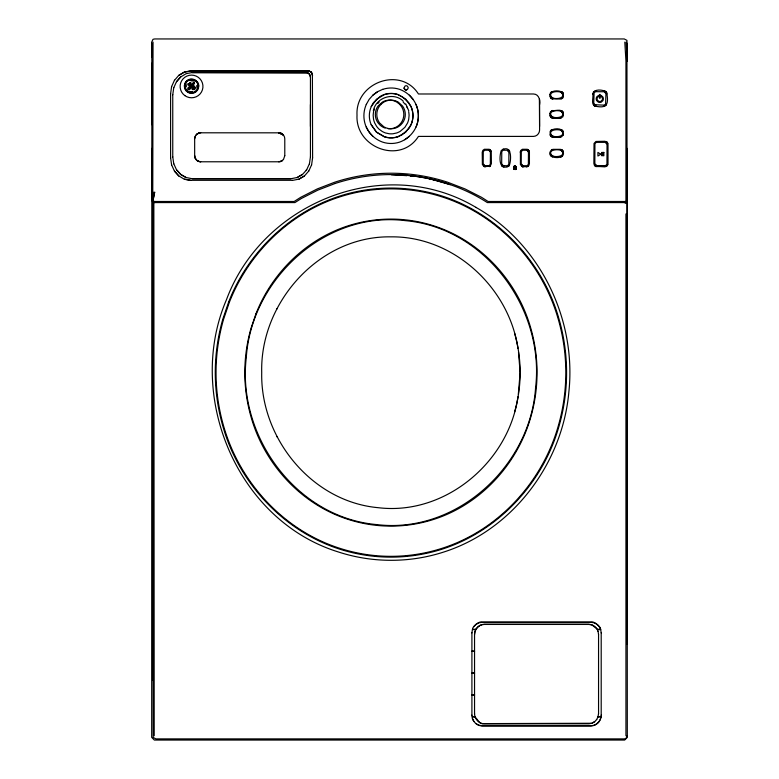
<?xml version="1.0" encoding="UTF-8"?>
<svg xmlns="http://www.w3.org/2000/svg" width="779" height="779" viewBox="0 0 779 779"><rect width="100%" height="100%" fill="white"/><g stroke="black" fill="none" stroke-linecap="round" stroke-linejoin="round"><path stroke-width="1.17" d="M151.701 148.419L151.701 192.062L152.509 201.488L154.797 201.488L154.865 202.579M153.044 42.095L152.752 201.488M153.843 202.579L154.203 735.727M310.441 126.432L310.441 104.571M625.264 203.358L625.264 201.488L625.264 202.579M625.936 201.488L625.936 60.869L624.797 42.115M152.022 192.062L152.538 201.488L294.17 201.488L300.713 197.311L317.306 188.907L334.736 182.198A181.04 181.04 0 0 1 391.136 173.23A181.04 181.04 0 0 1 447.536 182.198L464.966 188.907L481.549 197.311L488.092 201.488L626.949 201.488L626.949 192.062M627.309 644.311L627.29 148.419M151.847 63.216L151.691 737.372L154.339 740.05L624.67 740.05L627.309 737.372L626.949 40.362L624.261 38.95L154.7 38.95L153.015 39.301L151.691 42.134L152.294 125.078M627.28 433.718L627.29 432.666L627.29 476.407M516.282 168.965C517.285 165.099 512.991 165.245 513.653 168.965L516.282 168.965C516.837 164.856 512.621 165.09 513.731 169.209C519.564 171.253 513.867 163.181 513.653 168.965L513.819 169.306M153.015 192.062L152.538 201.488L152.421 197.876M194.662 155.742L194.662 138.779C194.633 135.556 197.506 132.751 200.719 132.8L278.726 132.829C281.969 132.712 284.822 135.595 284.783 138.808L284.783 155.742M284.783 155.712L283.459 159.539M517.996 396.686C508.687 462.142 445.052 515.805 378.263 507.694C311.756 501.754 260.303 438.178 261.715 372.605C259.826 302.554 319.39 235.599 390.931 236.855C453.505 235.998 509.008 287.529 517.996 348.525M518.327 394.291L520.138 372.605L518.502 352.137M170.591 93.792L171.614 86.459M172.753 94.765L173.756 87.647M309.438 163.843L310.441 156.822M311.571 165.041L312.603 157.806M404.126 87.842L404.953 86.138A1.938 1.938 0.2 0 1 407.339 86.138C410.484 88.767 404.33 92.029 404.126 87.842L404.953 89.556L406.784 89.858L405.508 89.858M520.265 152.294L520.849 150.425L522.329 149.276L527.354 149.276L528.844 150.425L529.428 152.294L529.428 163.648L528.844 165.528L527.354 166.667L522.329 166.667L520.411 164.651L520.411 151.292M549.993 113.452L550.529 111.65M471.908 632.918L472.444 629.335L475.969 629.335C467.098 631.769 478.287 620.298 482.006 622.129L591.105 622.129C594.815 620.25 606.169 632.003 597.142 629.335L600.687 629.383L601.203 632.918M474.547 634.603C474.547 629.344 478.861 624.485 484.236 624.437L588.875 624.437L591.933 624.953L596.685 628.604M563.373 115.049L562.837 116.85L560.588 118.048L551.902 117.902L550.529 116.772L549.993 115.049M563.236 135.049L563.236 131.466L562.234 130.035M592.78 93.967C593.52 88.602 603.297 89.468 606.335 92.097M605.935 166.579L607.425 165.44L608.01 163.541L608.01 144.456L607.425 142.576L604.981 141.272L595.945 141.457L594.026 143.453L593.871 163.561L594.455 165.44L595.945 166.579M598.554 713.437L597.98 717.011M601.203 715.122C601.203 720.614 596.704 725.677 591.105 725.726L482.006 725.726L478.812 725.191L476.047 723.681M600.94 717.011C600.463 721.89 595.974 725.833 591.105 725.921L482.006 725.921C477.517 725.882 473.836 722.591 472.425 718.472M549.993 94.454L550.529 92.633L551.902 91.591M563.373 96.031L562.837 97.852L561.464 98.904M627.29 735.707L625.936 738.531L624.261 738.891L155.878 738.891L153.19 737.47L152.85 202.579M152.655 201.488L154.7 192.062L152.908 201.488L152.82 197.847M515.279 166.044L514.15 166.073L514.276 167.232M194.662 138.779L195.286 136.15M373.871 110.891L374.446 109.079M373.345 110.861C375.624 97.628 393.551 91.649 403.191 101.085M276.711 309.195L276.973 308.611M171.614 86.586L174.486 80.198M173.756 87.784L176.531 81.581L180.767 76.79M309.438 163.707L306.653 169.832L302.418 174.554L297.042 177.651M308.708 171.214L311.571 164.905M509.291 165.528C511.589 159.257 511.764 143.57 501.296 150.425C498.988 156.686 498.813 172.363 509.291 165.528L508.629 166.209M551.133 130.035L550.14 131.515L550.14 135.049M563.236 135.001L561.464 136.9L551.902 136.9M607.854 164.544L606.763 166.102M596.685 719.63L598.058 716.651L600.94 716.826L598.058 716.651M594.854 106.051C606.266 108.68 608.837 104.98 606.919 93.899M366.286 104.464L369.129 99.4L372.946 95.096L377.552 91.688M371.213 106.567L373.501 102.546L380.249 96.372A21.374 21.325 -5 0 1 397.874 94.483L405.723 99.099L411.059 106.567A22.727 22.64 8.6 0 1 411.059 124.747L405.732 132.216L397.874 136.831A21.384 21.267 -3.2 0 1 384.378 136.831L376.52 132.216L371.203 124.747A22.727 22.64 -15.8 0 1 371.252 106.655L376.569 99.215L384.417 94.6A21.315 21.267 -4.9 0 1 397.865 94.6L400.99 96.012M174.486 80.325L178.858 75.251L184.399 72.019L190.777 70.85L308.562 70.85L310.948 71.775L311.824 72.944M176.531 81.717L180.767 76.926L186.142 73.654L192.325 72.525L307.763 72.895M366.325 104.367A28.414 28.297 -18.6 0 0 366.227 127.035C369.402 134.056 375.4 139.607 382.684 142.138A26.72 26.554 -3 0 0 399.559 142.138C406.842 139.568 412.86 134.046 416.035 127.006A28.404 28.297 11.4 0 0 416.005 104.435C412.792 97.424 406.823 91.903 399.549 89.322A26.613 26.554 -5.3 0 0 382.752 89.361M377.883 103.441L379.139 102.02M306.215 170.192L306.653 169.695M308.708 171.088L304.336 176.083L298.795 179.287M515.513 166.122L515.941 167.232M490.157 166.209L491.403 163.648L491.247 151.292L489.329 149.276L484.304 149.276L482.814 150.425L482.23 152.294L482.386 164.651L484.304 166.657L490.157 166.209L489.329 166.657M550.529 130.716C553.713 128.243 560.87 127.756 563.236 131.515M562.234 156.365C564.045 154.612 564.006 150.581 561.464 149.5M473.856 626.657L476.047 624.369L478.812 622.859L482.006 622.314L591.105 622.314C595.458 622.411 599.285 625.44 600.658 629.52M596.685 719.445L594.591 721.831L591.933 723.282L588.875 723.798L484.236 723.798C478.783 723.759 474.46 718.774 474.547 713.437M550.529 92.73C553.635 90.208 559.731 90.208 562.837 92.73M550.529 111.728L552.788 110.452M593.364 92.019L595.808 90.792M605.673 105.593L606.335 104.912M562.837 97.755L560.588 99.05L551.902 98.797M283.459 159.51L281.394 161.165L278.726 161.779L200.719 161.779C197.477 161.818 194.623 158.955 194.662 155.712M372.946 95.126L377.552 91.718L382.742 89.322M404.768 139.743L409.384 136.335M178.858 75.388L184.399 72.155L190.777 70.986L308.562 70.986L310.948 71.911L312.603 75.758M302.418 174.418L297.042 177.515L290.859 178.761L192.325 178.761L186.142 177.515L180.767 174.418L176.531 169.695M304.336 175.957L298.795 179.151L292.417 180.426M551.902 149.5C544.764 156.452 556.771 159.51 562.234 156.326M528.191 166.209L526.4 166.823M591.933 723.097L594.591 721.646M280.119 161.623L282.514 160.445A6.028 6.028 0 0 1 278.726 161.818M196.931 134.115L199.336 132.956M335.116 183.493L317.803 190.154L301.337 198.499L294.959 202.579L152.509 202.579M551.902 110.676C555.242 111.076 562.73 108.164 563.373 113.452M603.891 106.207L604.845 106.051M561.464 117.824L551.902 117.824M551.902 129.665L552.788 129.518M502.776 149.276L503.731 149.12M551.902 149.539L561.464 149.539M560.588 156.891L561.464 156.745M506.847 166.823L507.801 166.657M595.945 166.56L605.935 166.56M590.91 723.263L484.236 723.613C477.702 725.22 477.546 715.356 472.171 716.826L475.044 716.836M192.325 72.661L306.527 72.661M560.588 137.007L552.788 137.007L551.133 136.481L550.14 135.001M552.788 149.383L560.588 149.383M604.981 166.716L595.117 166.131M192.325 178.625L290.859 178.625M292.417 180.3L190.777 180.3L184.399 179.151M627.29 202.579L487.313 202.579C458.821 184.224 424.945 174.876 391.136 174.584A179.813 179.813 0 0 0 335.116 183.493M516.263 169.101L513.653 168.965L514.052 169.384M406.872 175.694L391.136 174.584A179.813 179.813 0 0 1 447.146 183.493M410.494 175.947L414.126 176.21M516.204 169.209L513.653 168.965L515.883 169.384M604.543 91.756L595.886 91.669L594.124 92.535L593.754 102.886L594.581 104.737L603.813 105.126L605.575 104.259L605.945 93.908L604.543 91.756L605.858 93.139L605.117 92.058M561.192 92.35C557.082 90.598 546.692 91.912 552.175 97.833C556.284 99.585 566.684 98.281 561.192 92.35L562.409 93.626L561.727 92.633M561.192 111.387C557.063 109.625 546.692 110.959 552.175 116.879C556.303 118.642 566.684 117.317 561.192 111.387L562.409 112.663L561.727 111.67M561.192 130.444C557.053 128.671 546.692 130.005 552.175 135.935C556.313 137.708 566.674 136.364 561.192 130.444L562.409 131.709L561.727 130.716M605.634 142.353L596.247 142.353L594.932 143.735L594.844 163.434L596.247 165.586L605.634 165.586L606.948 164.203L607.036 144.514L605.634 142.353L606.948 143.735L606.208 142.654M561.192 150.347C557.053 148.575 546.692 149.919 552.175 155.849C556.323 157.621 566.674 156.267 561.192 150.347L562.409 151.613L561.727 150.62M527.062 150.23L522.631 150.23L521.317 151.613L521.229 163.571L522.631 165.723L527.062 165.723L528.376 164.34L528.454 152.382L527.062 150.23L528.376 151.613L527.636 150.532M507.509 150.23L503.078 150.23L501.764 151.613L501.676 163.571L503.078 165.723L507.509 165.723L508.823 164.34L508.901 152.382L507.509 150.23L508.823 151.613L508.083 150.532M489.027 150.23L484.596 150.23L483.282 151.613L483.204 163.571L484.596 165.723L489.027 165.723L490.342 164.34L490.429 152.382L489.027 150.23L490.342 151.613L489.601 150.532M516.117 169.306L513.653 168.965L516.01 169.364M603.891 90.792L604.845 90.958M560.588 129.518L561.464 129.665M522.329 166.657L523.293 166.823L521.502 166.209M190.777 180.426L184.399 179.287L178.858 175.957L174.486 171.088M281.394 133.404L278.726 132.8L283.517 135.137A6.076 6.066 0.3 0 0 278.726 132.829L283.459 135.04M198.061 161.165L200.719 161.779A6.028 6.028 0 0 1 194.692 155.79M429.093 178.605L450.213 184.672M594.581 104.737L595.886 105.126L594.124 104.259M551.649 97.56L552.856 97.911L551.23 97.122M551.649 116.607L552.856 116.967L551.23 116.168M551.649 135.663L552.856 136.023L551.23 135.225M595.672 165.284L596.977 165.674L595.214 164.807M551.649 155.566L552.856 155.927L551.23 155.128M522.057 165.421L523.371 165.81L521.599 164.944M502.504 165.421L503.809 165.81L502.046 164.944M484.022 165.421L485.336 165.81L483.574 164.944M592.78 93.899C593.802 97.589 590.19 105.116 595.808 106.285M551.133 117.483L552.788 118.048M551.133 156.365L552.788 156.93M501.949 166.209L503.731 166.823M483.477 166.209L485.259 166.823M308.562 70.986L310.948 71.911M306.527 72.525L308.835 73.411L310.237 75.816M476.261 207.565C385.352 152.996 262.747 202.082 226.514 299.574C185.285 395.391 236.826 520.343 338.037 551.863A170.445 170.445 0 0 0 391.136 560.305A170.445 170.445 0 0 0 444.234 551.873C513.04 529.681 562.613 463.164 568.884 391.779C576.577 319.351 540.129 243.632 476.261 207.565L475.842 207.35M594.026 105.593L594.854 106.119M561.464 91.591L562.837 92.633L563.373 94.454M551.133 98.388L552.788 99.05L550.529 97.755M561.464 110.676L563.236 112.527L562.234 111.095M551.902 136.851L550.529 135.809M186.142 177.651L180.767 174.554L176.979 170.319M307.763 72.759L309.682 74.55M402.022 96.489L408.761 102.662L411.039 106.684A22.688 22.601 9.3 0 1 408.809 128.652L402.052 134.825L397.884 136.715A21.432 21.315 -3.2 0 1 384.368 136.715L376.5 132.099L371.174 124.63M605.673 91.338L606.763 92.964L605.673 91.406M607.425 142.596L606.763 141.914L607.854 143.472M178.858 176.083L174.486 171.214L171.614 164.905M409.345 95.126L413.152 99.439M403.132 102.02L405.022 104.152M372.859 136.335L369.051 132.021L366.218 127.006M562.234 92.097L563.236 93.538M404.233 88.514L404.953 89.556M562.234 149.948L563.236 151.389M528.191 149.724L529.272 151.292M508.629 149.724L509.719 151.292M490.157 149.724L491.247 151.292M405.732 103.919L408.8 110.861M276.973 436.591L277.295 437.146M550.529 97.852L549.993 96.031M550.14 116.052L550.529 116.85M598.058 631.389C596.88 627.338 593.121 624.339 588.875 624.252L484.236 624.252C478.861 624.291 474.547 629.15 474.547 634.418L474.547 713.632M473.856 721.568L472.425 718.666L471.908 715.122M194.828 157.105L195.996 159.51M173.756 163.707L176.531 169.832M311.824 72.807L312.398 74.248M309.682 74.414L310.441 77.15L310.441 156.959M606.763 92.896L606.919 93.967M598.058 631.204L598.554 634.603M172.753 156.822L173.756 163.843M170.591 157.806L171.614 165.041M312.398 74.112L312.603 157.942M310.237 75.69L310.441 77.287M626.121 42.134L627.29 61.268M151.701 170.221L152.294 193.065M539.584 104.571C540.412 100.218 538.883 94.074 533.527 93.986L418.45 93.986C400.591 65.825 355.117 82.525 357.016 115.195C355.195 147.669 400.435 164.846 418.45 136.403L533.527 136.403C536.877 136.354 539.584 133.336 539.584 130.044L539.487 99.206L539.584 126.441M627.309 43.303L627.309 56.799M625.936 213.933L625.936 735.746M601.203 632.733L601.203 715.307M598.554 634.418L598.554 713.632M563.373 94.356L563.373 96.129M563.373 113.374L563.373 115.126M549.993 94.356L549.993 96.129M549.993 113.374L549.993 115.126M471.908 632.733L471.908 715.307M172.753 94.629L172.753 156.959M170.591 93.655L170.591 157.942M152.577 197.973L152.577 680.418M151.691 43.303L151.691 56.799M195.996 135.069A6.076 6.066 -0.3 0 1 200.719 132.829M385.177 100.812A14.139 14.1 -4.1 0 0 382.46 102.039L378.049 106.022A14.48 14.421 -10.6 0 0 378.029 122.868L380.025 125.098A14.188 14.119 -4.4 0 0 385.157 128.087M386.131 100.54A14.139 14.1 -4.1 0 1 396.706 102.039L399.111 103.792A14.47 14.412 4.5 0 1 401.107 122.868L399.121 125.098A14.188 14.119 -4.4 0 1 388.078 128.701M373.579 111.796A25.191 25.084 -15.9 0 0 373.18 115.594L373.56 119.391A25.055 24.947 -9.5 0 0 374.718 123.024L376.588 126.334A24.529 24.422 -7.8 0 0 379.091 129.178L382.138 131.417A23.925 23.808 -3.6 0 0 385.566 132.975L389.247 133.764A23.682 23.545 -3.1 0 0 393.006 133.764L396.686 132.975A23.935 23.808 -3.7 0 0 400.124 131.417L404.895 127.308L407.534 123.024A25.045 24.947 7.1 0 0 408.693 119.391L409.082 115.594A25.191 25.103 4.2 0 0 408.693 111.796M406.969 107.054A24.879 24.782 4.7 0 1 407.524 108.164M415.996 104.464A28.414 28.307 12.5 0 1 416.035 127.035M514.568 333.198A142.197 142.197 0 0 1 514.568 412.003M197.798 83.441A6.845 6.787 2.5 0 1 198.382 86.002A6.875 6.826 2.5 0 1 192.043 92.993L190.68 92.974A6.875 6.826 2.5 0 1 184.983 88.348A6.923 6.865 2.5 0 1 184.633 85.7A6.875 6.826 2.5 0 1 192.978 79.536A6.836 6.787 2.5 0 1 195.344 80.539M195.412 80.5A6.923 6.865 2.5 0 1 197.856 83.402M197.515 82.116A7.274 7.225 2.5 0 1 198.811 86.031M198.713 85.992A7.215 7.157 2.5 0 1 192.062 93.334L190.641 93.305A7.215 7.157 2.5 0 1 185.032 83.051A7.274 7.225 2.5 0 1 187.681 80.101A7.206 7.157 2.5 0 1 194.351 79.604A7.215 7.157 2.5 0 1 197.438 82.126M627.29 170.221L627.28 171.059L627.29 167.271L627.29 170.221M599.47 94.493L599.45 98.183L600.19 98.183L600.2 94.493L599.47 94.493M192.462 83.898L191.215 85.593L191.342 83.976L189.599 85.515L190.972 82.866L189.94 82.428C188.012 87.54 188.129 80.928 187.943 84.94L188.761 85.417C192.783 86.06 186.58 86.849 187.788 89.517L189.725 89.682L191.001 86.333L192.715 85.193L191.78 86.586L191.838 88.787L192.569 89.575L194.711 89.556L195.402 87.219L193.591 86.615A1.091 1.081 2.5 0 0 193.114 88.008C194.731 89.556 192.988 86.537 194.516 87.151L194.76 88.563L193.835 89.234L192.569 88.572L192.432 86.771C196.045 84.823 192.072 85.904 194.526 83.129L194.322 82.408L193.338 82.389L192.462 83.898M192.559 91.494L191.683 92.399L190.076 92.448A6.875 6.816 2.5 0 0 193.844 92.156L195.695 91.007C199.122 90.179 195.091 84.648 197.525 85.456L197.798 87.618A6.748 6.699 2.5 0 0 197.515 83.879C197.613 78.689 190.339 82.282 190.758 80.208C196.921 80.081 188.615 79.146 187.32 81.376C183.873 82.204 187.895 87.715 185.47 86.936C186.269 76.4 181.507 94.084 192.559 91.494M246.271 357.629C236.923 436.104 296.351 517.558 376.676 524.579C456.406 534.404 530.509 466.076 535.592 387.572C544.93 309.097 485.502 227.653 405.177 220.623C325.447 210.797 251.344 279.125 246.271 357.629M190.407 83.041L189.346 84.249A3.048 3.028 2.5 0 1 189.687 83.431L190.407 83.041M193.952 83.022L193.134 84.21L193.952 83.022M190.271 86.761C189.959 91.016 186.405 88.475 190.271 86.761M228.656 301.989L222.852 319.039A193.299 193.299 0 0 0 222.852 426.162C240.322 488.55 292.651 540.548 356.665 553.587A167.388 167.388 0 0 0 425.198 553.587C489.212 540.548 541.522 488.55 559.01 426.171A193.299 193.299 0 0 0 559.001 319.039C541.532 256.651 489.202 204.653 425.198 191.615A167.388 167.388 0 0 0 356.665 191.615C298.747 203.523 249.923 247.225 228.656 301.989M229.357 302.291L223.573 319.263A192.462 192.462 0 0 0 223.583 425.938C239.591 482.435 283.809 530.626 340.16 548.426A166.998 166.998 0 0 0 441.693 548.435C498.044 530.616 542.252 482.435 558.28 425.938A192.471 192.471 0 0 0 558.27 319.273C542.262 262.766 498.044 214.576 441.693 196.785A166.998 166.998 0 0 0 340.16 196.775C289.671 212.833 248.579 253.185 229.357 302.291M255.931 313.859L251.101 328.037A160.805 160.805 0 0 0 251.111 417.164C264.49 464.372 301.424 504.636 348.515 519.505A139.529 139.529 0 0 0 433.348 519.515C480.429 504.626 517.363 464.372 530.752 417.164A160.805 160.805 0 0 0 530.742 328.047C517.373 280.839 480.429 240.575 433.348 225.706A139.529 139.529 0 0 0 348.505 225.696C306.322 239.114 271.998 272.825 255.931 313.859M601.018 95.418L600.706 96.294L601.943 97.229A2.756 2.726 1.5 0 1 602.079 100.209L600.93 101.251A2.629 2.6 0.1 0 1 598.652 101.251L597.503 100.209A2.756 2.726 -1 0 1 597.639 97.229L598.876 96.294L598.564 95.427L596.899 96.684A3.71 3.671 -1.6 0 0 596.714 100.686L598.253 102.098A3.535 3.496 0.2 0 0 601.32 102.098L602.868 100.686A3.71 3.671 1.3 0 0 602.683 96.674L601.018 95.418M381.525 103.792L379.529 106.022A14.48 14.421 -10.1 0 0 379.509 122.868L383.911 126.86A14.178 14.11 -2.5 0 0 400.591 125.098L402.587 122.868A14.48 14.421 5 0 0 402.577 106.032L398.176 102.039A14.139 14.1 -4.8 0 0 383.93 102.039L381.525 103.792M600.852 154.213L597.921 156.024L597.921 152.421L600.852 154.213M602.342 152.421L601.758 152.421L601.758 155.751L602.342 155.751L602.342 152.421M603.852 152.421L603.267 152.421L603.267 155.751L603.852 155.751L603.852 152.421M474.547 651.205L471.908 651.205L474.547 651.234M474.547 673.085L471.908 673.085L474.547 673.105M474.547 694.956L471.908 694.956L474.547 694.975M184.857 95.622A11.412 11.334 2.5 0 0 202.891 87.599A11.412 11.334 2.5 0 0 186.872 76.099A11.412 11.334 2.5 0 0 184.857 95.622"/></g></svg>
